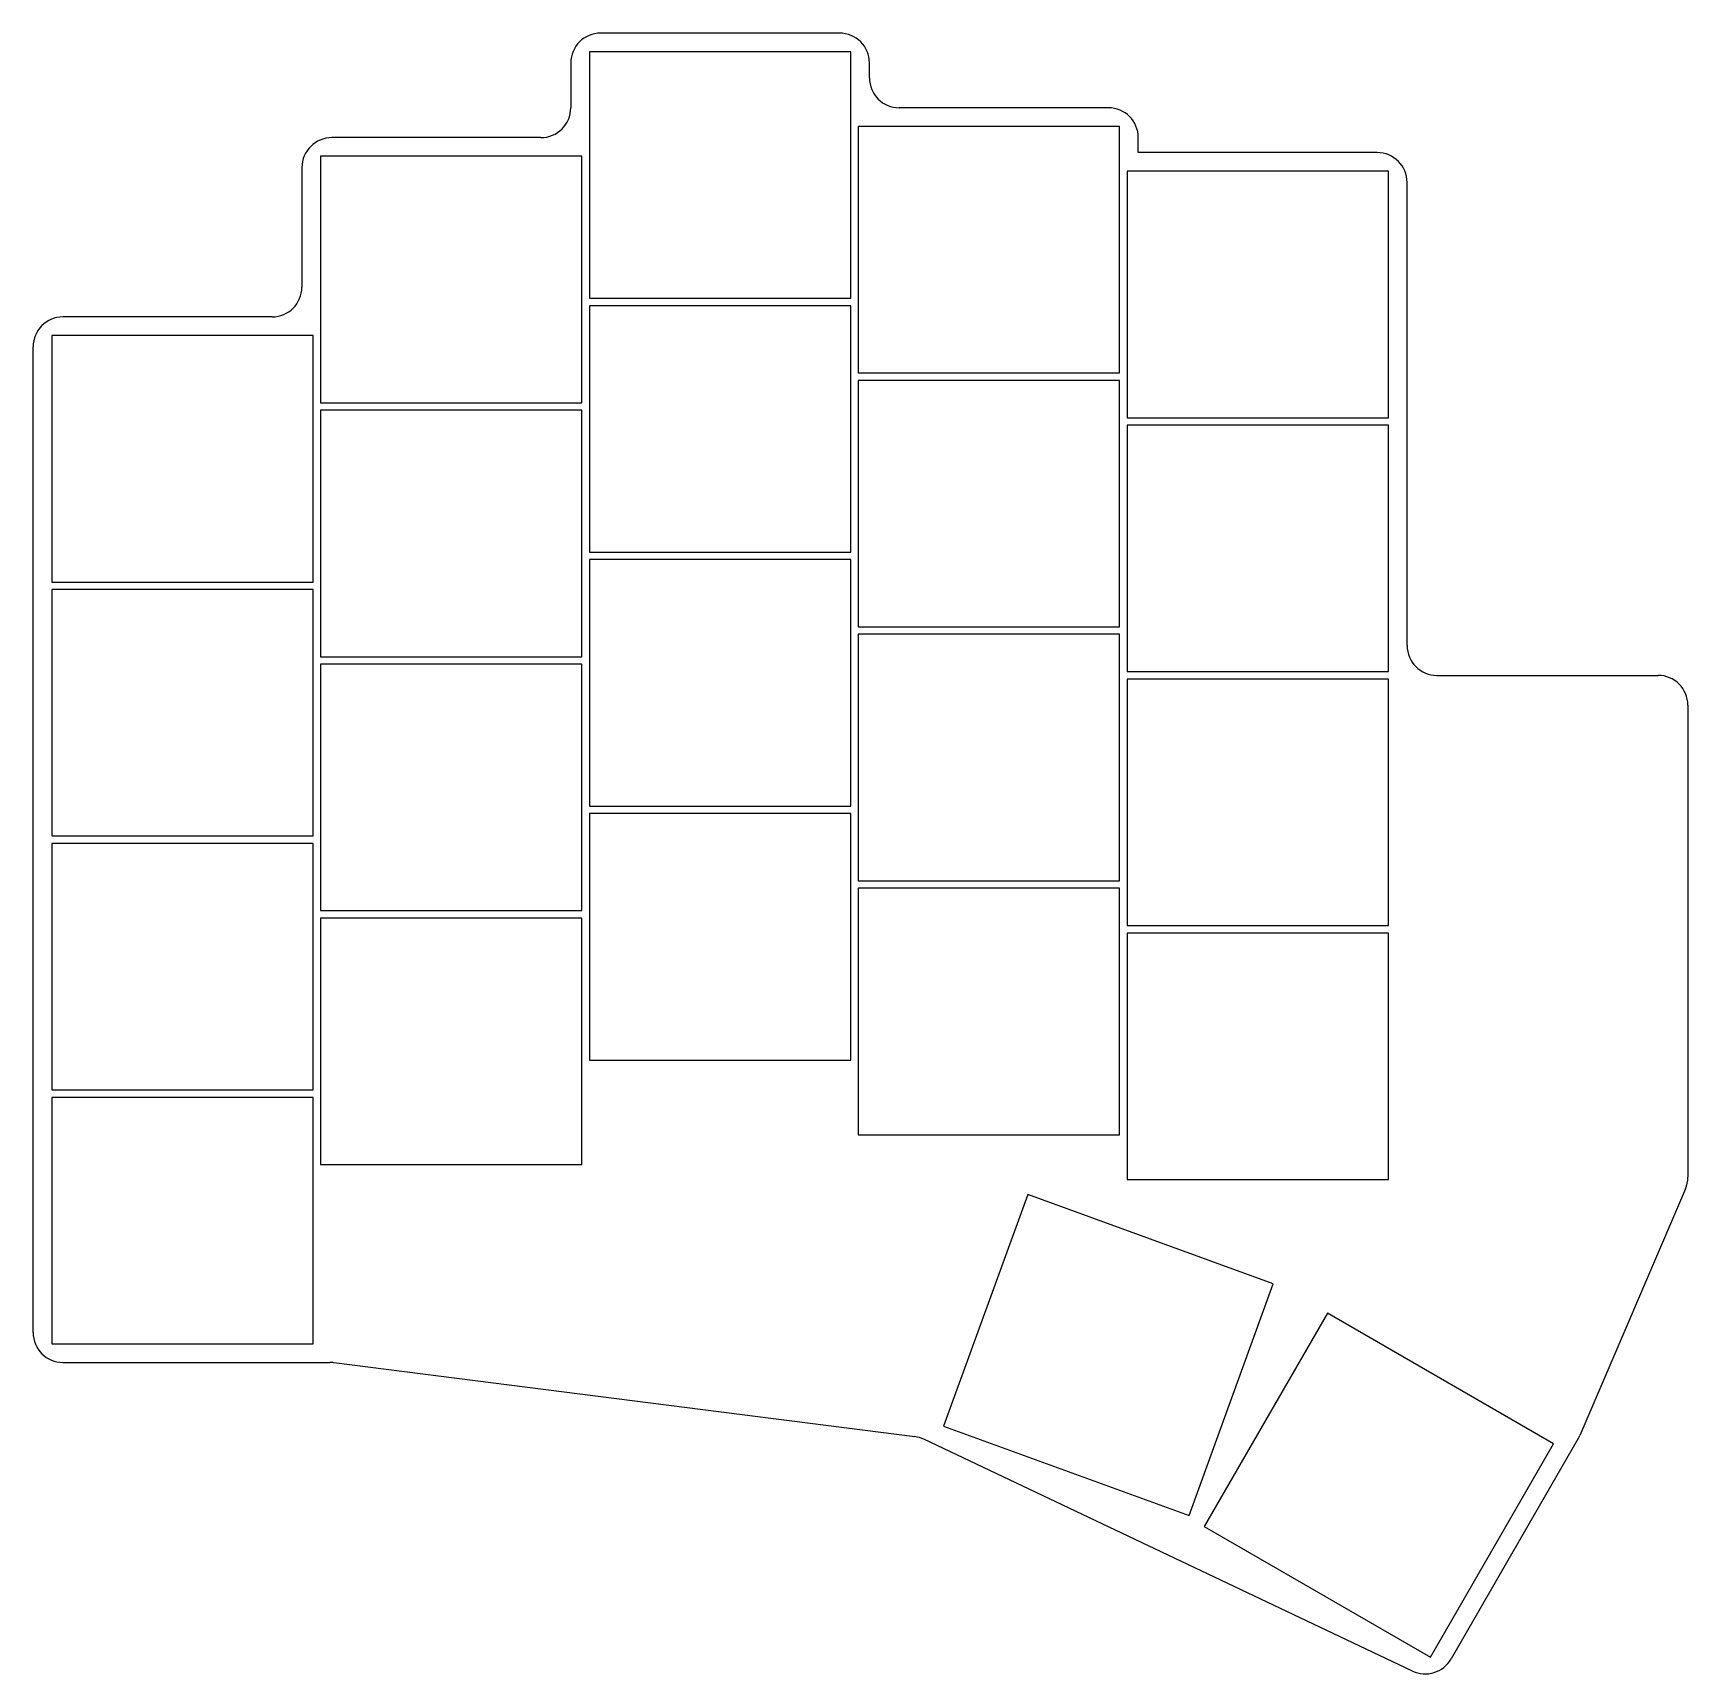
# Model space of a CAD drawing. Header units: millimetres. Extents: x -10 to 101, y -30 to 80.
import ezdxf

# ---------------------------------------------------------------- set-up
doc = ezdxf.new("R2010")
doc.units = ezdxf.units.MM

msp = doc.modelspace()

# ---------------------------------------------------------------- linework, layer by layer
for p, q in [((44, 79.5), (28, 79.5)), ((44.75, 78.25), (27.25, 78.25)), ((27.25, 78.25), (27.25, 61.75)), ((44.75, 61.75), (44.75, 78.25)), ((26, 77.5), (26, 74.5)), ((46, 76.5), (46, 77.5)), ((62, 74.5), (48, 74.5)), ((62.75, 73.25), (45.25, 73.25)), ((45.25, 73.25), (45.25, 56.75)), ((62.75, 56.75), (62.75, 73.25)), ((24, 72.5), (10, 72.5)), ((64, 71.5), (64, 72.5)), ((26.75, 71.25), (9.25, 71.25)), ((9.25, 71.25), (9.25, 54.75)), ((26.75, 54.75), (26.75, 71.25)), ((80, 71.5), (64, 71.5)), ((8, 70.5), (8, 62.5)), ((80.75, 70.25), (63.25, 70.25)), ((63.25, 70.25), (63.25, 53.75)), ((80.75, 53.75), (80.75, 70.25)), ((82, 38.5), (82, 69.5)), ((27.25, 61.75), (44.75, 61.75)), ((44.75, 61.25), (27.25, 61.25)), ((27.25, 61.25), (27.25, 44.75)), ((44.75, 44.75), (44.75, 61.25)), ((6, 60.5), (-8, 60.5)), ((8.75, 59.25), (-8.75, 59.25)), ((-8.75, 59.25), (-8.75, 42.75)), ((8.75, 42.75), (8.75, 59.25)), ((-10, -7.5), (-10, 58.5)), ((45.25, 56.75), (62.75, 56.75)), ((62.75, 56.25), (45.25, 56.25)), ((45.25, 56.25), (45.25, 39.75)), ((62.75, 39.75), (62.75, 56.25)), ((9.25, 54.75), (26.75, 54.75)), ((26.75, 54.25), (9.25, 54.25)), ((9.25, 54.25), (9.25, 37.75)), ((26.75, 37.75), (26.75, 54.25)), ((63.25, 53.75), (80.75, 53.75)), ((80.75, 53.25), (63.25, 53.25)), ((63.25, 53.25), (63.25, 36.75)), ((80.75, 36.75), (80.75, 53.25)), ((27.25, 44.75), (44.75, 44.75)), ((44.75, 44.25), (27.25, 44.25)), ((27.25, 44.25), (27.25, 27.75)), ((44.75, 27.75), (44.75, 44.25)), ((-8.75, 42.75), (8.75, 42.75)), ((8.75, 42.25), (-8.75, 42.25)), ((-8.75, 42.25), (-8.75, 25.75)), ((8.75, 25.75), (8.75, 42.25)), ((45.25, 39.75), (62.75, 39.75)), ((62.75, 39.25), (45.25, 39.25)), ((45.25, 39.25), (45.25, 22.75)), ((62.75, 22.75), (62.75, 39.25)), ((9.25, 37.75), (26.75, 37.75)), ((26.75, 37.25), (9.25, 37.25)), ((9.25, 37.25), (9.25, 20.75)), ((26.75, 20.75), (26.75, 37.25)), ((63.25, 36.75), (80.75, 36.75)), ((80.75, 36.25), (63.25, 36.25)), ((63.25, 36.25), (63.25, 19.75)), ((80.75, 19.75), (80.75, 36.25)), ((84, 36.5), (98.8, 36.5)), ((100.8, 34.5), (100.8, 2.91)), ((27.25, 27.75), (44.75, 27.75)), ((44.75, 27.25), (27.25, 27.25)), ((27.25, 27.25), (27.25, 10.75)), ((44.75, 10.75), (44.75, 27.25)), ((-8.75, 25.75), (8.75, 25.75)), ((8.75, 25.25), (-8.75, 25.25)), ((-8.75, 25.25), (-8.75, 8.75)), ((8.75, 8.75), (8.75, 25.25)), ((45.25, 22.75), (62.75, 22.75)), ((62.75, 22.25), (45.25, 22.25)), ((45.25, 22.25), (45.25, 5.75)), ((62.75, 5.75), (62.75, 22.25)), ((9.25, 20.75), (26.75, 20.75)), ((26.75, 20.25), (9.25, 20.25)), ((9.25, 20.25), (9.25, 3.75)), ((26.75, 3.75), (26.75, 20.25)), ((63.25, 19.75), (80.75, 19.75)), ((80.75, 19.25), (63.25, 19.25)), ((63.25, 19.25), (63.25, 2.75)), ((80.75, 2.75), (80.75, 19.25)), ((27.25, 10.75), (44.75, 10.75)), ((-8.75, 8.75), (8.75, 8.75)), ((8.75, 8.25), (-8.75, 8.25)), ((-8.75, 8.25), (-8.75, -8.25)), ((8.75, -8.25), (8.75, 8.25)), ((45.25, 5.75), (62.75, 5.75)), ((9.25, 3.75), (26.75, 3.75)), ((63.25, 2.75), (80.75, 2.75)), ((56.6, 1.75), (50.96, -13.76)), ((73.04, -4.24), (56.6, 1.75)), ((100.64, 2.12), (93.57, -14.38)), ((67.4, -19.75), (73.04, -4.24)), ((76.66, -6.2), (68.41, -20.49)), ((91.81, -14.95), (76.66, -6.2)), ((-8.75, -8.25), (8.75, -8.25)), ((-8, -9.5), (9.87, -9.5)), ((49.04, -14.47), (10.13, -9.52)), ((50.96, -13.76), (67.4, -19.75)), ((82.35, -30.16), (49.64, -14.64)), ((83.56, -29.24), (91.81, -14.95)), ((93.46, -14.6), (84.94, -29.35)), ((68.41, -20.49), (83.56, -29.24))]:
    msp.add_line(p, q)
for centre, start, end in [((28, 77.5), 90, 180), ((44, 77.5), 0, 90), ((48, 76.5), 180, 270), ((24, 74.5), 270, 0), ((62, 72.5), 0, 90), ((10, 70.5), 90, 180), ((80, 69.5), 0, 90), ((6, 62.5), 270, 0), ((-8, 58.5), 90, 180), ((84, 38.5), 180, 270), ((98.8, 34.5), 0, 90), ((98.8, 2.91), 336.8088, 0), ((-8, -7.5), 180, 270), ((9.87, -11.5), 82.7494, 90), ((91.73, -13.6), 330, 336.8088), ((48.79, -16.45), 64.6277, 82.7494), ((83.21, -28.35), 244.6277, 330)]:
    msp.add_arc(centre, 2, start, end)

doc.saveas('drawing.dxf')
